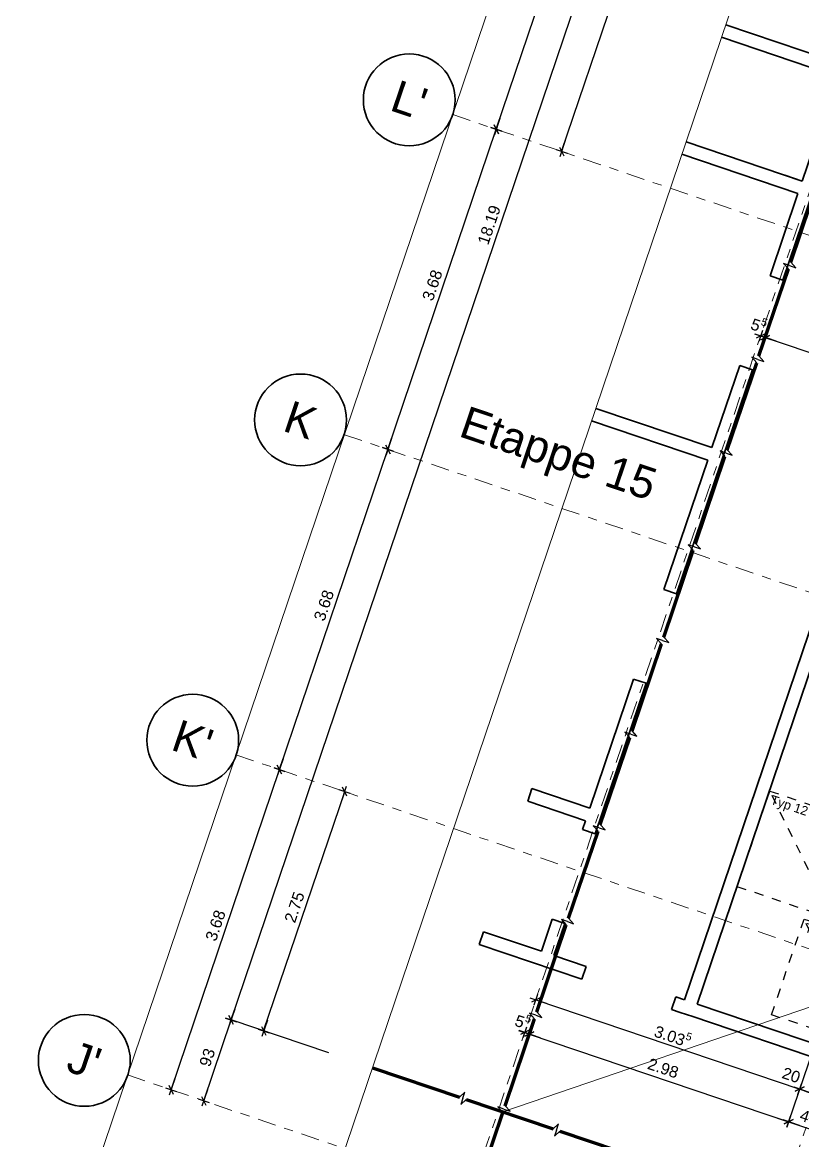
# Model space of a CAD drawing. Header units: metres. Extents: x 2661608 to 2661648.6, y 1209464.3 to 1209501.1.
# Drawn here: x 2661607.96 to 2661616.46, y 1209477.8 to 1209489.98 of the extents above; entities that cross this region are included whole.
import ezdxf

# ---------------------------------------------------------------- set-up
doc = ezdxf.new("R2010")
doc.units = ezdxf.units.M
doc.header["$PDMODE"] = 65
for name, pattern in [('AUSGEZOGEN', [0]), ('PHANTOM2_S8', [0.3, 0.2, -0.05, 0, -0.05]), ('VERDECKT2_S2', [0.025, 0, -0.025])]:
    doc.linetypes.add(name, pattern=pattern)
for name, color, linetype, lineweight in [('TB_639', 7, 'AUSGEZOGEN', 25), ('TB_641', 7, 'AUSGEZOGEN', 25), ('TB_643', 7, 'AUSGEZOGEN', 25), ('TB_645', 7, 'AUSGEZOGEN', 25), ('TB_649', 7, 'AUSGEZOGEN', 25), ('TB_650', 7, 'AUSGEZOGEN', 25)]:
    doc.layers.add(name, color=color, linetype=linetype, lineweight=lineweight)
doc.styles.add('ARIAL', font='arial.ttf')
doc.dimstyles.new('DIMSTYLE_3', dxfattribs={"dimtxt": 0.125, "dimasz": 0.125, "dimexe": 0, "dimexo": 0, "dimgap": 0.0625, "dimtad": 2, "dimdec": 3, "dimrnd": 0.005, "dimzin": 4, "dimdsep": 46, "dimtxsty": 'ARIAL', "dimblk1": 'ALL_ML_STRICH', "dimblk2": 'ALL_ML_STRICH', "dimsah": 1, "dimcen": 0, "dimclrd": 7, "dimclre": 7, "dimclrt": 7, "dimadec": 0, "dimazin": 0, "dimtfac": 1, "dimtdec": 0, "dimtix": 1, "dimtmove": 2, "dimatfit": 3, "dimfxl": 0, "dimtzin": 0, "dimlwd": 0, "dimlwe": 25, "dimarcsym": 0})
doc.dimstyles.new('DIMSTYLE_5', dxfattribs={"dimtxt": 0.125, "dimasz": 0.125, "dimexe": 0, "dimexo": 0, "dimgap": 0.0625, "dimtad": 2, "dimdec": 1, "dimlfac": 100, "dimrnd": 0.5, "dimzin": 4, "dimdsep": 46, "dimtxsty": 'ARIAL', "dimblk1": 'ALL_ML_STRICH', "dimblk2": 'ALL_ML_STRICH', "dimsah": 1, "dimcen": 0, "dimclrd": 7, "dimclre": 7, "dimclrt": 7, "dimadec": 0, "dimazin": 0, "dimtfac": 1, "dimtdec": 0, "dimtix": 1, "dimtmove": 2, "dimatfit": 3, "dimfxl": 0, "dimtvp": 1.2, "dimtzin": 0, "dimlwd": 0, "dimlwe": 25, "dimarcsym": 0})
doc.dimstyles.new('DIMSTYLE_6', dxfattribs={"dimtxt": 0.125, "dimasz": 0.125, "dimexe": 0, "dimexo": 0, "dimgap": 0.0625, "dimtad": 2, "dimrnd": 0.005, "dimzin": 4, "dimdsep": 46, "dimtxsty": 'ARIAL', "dimblk1": 'ALL_ML_STRICH', "dimblk2": 'ALL_ML_STRICH', "dimsah": 1, "dimcen": 0, "dimclrd": 7, "dimclre": 7, "dimclrt": 7, "dimadec": 0, "dimazin": 0, "dimtfac": 1, "dimtdec": 0, "dimtix": 1, "dimtmove": 2, "dimatfit": 3, "dimfxl": 0, "dimtzin": 0, "dimlwd": 0, "dimlwe": 25, "dimarcsym": 0})
doc.dimstyles.new('DIMSTYLE_7', dxfattribs={"dimtxt": 0.125, "dimasz": 0.125, "dimexe": 0, "dimexo": 0, "dimgap": 0.0625, "dimtad": 2, "dimrnd": 0.005, "dimzin": 4, "dimdsep": 46, "dimtxsty": 'ARIAL', "dimblk1": 'ALL_ML_STRICH', "dimblk2": 'ALL_ML_STRICH', "dimsah": 1, "dimcen": 0, "dimclrd": 7, "dimclre": 7, "dimclrt": 7, "dimadec": 0, "dimazin": 0, "dimtfac": 1, "dimtdec": 0, "dimtix": 1, "dimtmove": 2, "dimatfit": 3, "dimfxl": 0, "dimtzin": 0, "dimlwd": 0, "dimlwe": 25, "dimarcsym": 0})
doc.dimstyles.new('DIMSTYLE_9', dxfattribs={"dimtxt": 0.125, "dimasz": 0.125, "dimexe": 0, "dimexo": 0, "dimgap": 0.0625, "dimtad": 2, "dimdec": 1, "dimlfac": 100, "dimrnd": 0.5, "dimzin": 4, "dimdsep": 46, "dimtxsty": 'ARIAL', "dimblk1": 'ALL_ML_STRICH', "dimblk2": 'ALL_ML_STRICH', "dimsah": 1, "dimcen": 0, "dimclrd": 7, "dimclre": 7, "dimclrt": 7, "dimadec": 0, "dimazin": 0, "dimtfac": 1, "dimtdec": 0, "dimtix": 1, "dimtmove": 2, "dimatfit": 3, "dimfxl": 0, "dimtzin": 0, "dimlwd": 0, "dimlwe": 25, "dimarcsym": 0})

# ---------------------------------------------------------------- blocks, each defined once
blk = doc.blocks.new('COMPLEXOBJECT_6')
at = {"layer": 'TB_645', "color": 7, "linetype": 'VERDECKT2_S2', "lineweight": 25, "transparency": 33554687}
for p, q in [((2661617.138, 1209480.94), (2661617.491, 1209481.981)), ((2661617.491, 1209481.981), (2661618.533, 1209481.629)), ((2661618.18, 1209480.587), (2661617.491, 1209481.981)), ((2661615.745, 1209480.567), (2661616.098, 1209481.609)), ((2661616.098, 1209481.609), (2661617.14, 1209481.256)), ((2661616.787, 1209480.214), (2661616.098, 1209481.609)), ((2661618.533, 1209481.629), (2661618.18, 1209480.587)), ((2661617.14, 1209481.256), (2661616.787, 1209480.214)), ((2661617.151, 1209480.883), (2661616.921, 1209480.205)), ((2661618.18, 1209480.587), (2661617.138, 1209480.94)), ((2661617.807, 1209480.576), (2661617.13, 1209480.805)), ((2661616.787, 1209480.214), (2661615.745, 1209480.567)), ((2661617.5, 1209479.92), (2661617.73, 1209480.597)), ((2661617.511, 1209479.546), (2661617.864, 1209480.588)), ((2661617.864, 1209480.588), (2661618.906, 1209480.236)), ((2661618.553, 1209479.194), (2661617.864, 1209480.588)), ((2661616.118, 1209479.173), (2661616.471, 1209480.215)), ((2661616.471, 1209480.215), (2661617.513, 1209479.863)), ((2661617.16, 1209478.821), (2661616.471, 1209480.215)), ((2661616.844, 1209480.226), (2661617.521, 1209479.997)), ((2661618.906, 1209480.236), (2661618.553, 1209479.194)), ((2661617.513, 1209479.863), (2661617.16, 1209478.821)), ((2661618.553, 1209479.194), (2661617.511, 1209479.546)), ((2661617.16, 1209478.821), (2661616.118, 1209479.173))]:
    blk.add_line(p, q, dxfattribs=at)
at = {"layer": 'TB_645', "color": 7, "linetype": 'AUSGEZOGEN', "lineweight": 25, "transparency": 33554687}
for p, q in [((2661617.075, 1209480.908), (2661616.818, 1209480.151)), ((2661617.16, 1209480.879), (2661616.932, 1209480.207)), ((2661617.833, 1209480.652), (2661617.075, 1209480.908)), ((2661617.804, 1209480.566), (2661617.131, 1209480.794)), ((2661617.313, 1209480.426), (2661617.406, 1209480.701)), ((2661617.351, 1209480.414), (2661617.444, 1209480.688)), ((2661617.576, 1209479.894), (2661617.833, 1209480.652)), ((2661617.038, 1209480.519), (2661617.626, 1209480.321)), ((2661617.491, 1209479.923), (2661617.719, 1209480.595)), ((2661617.025, 1209480.482), (2661617.613, 1209480.283)), ((2661617.207, 1209480.114), (2661617.3, 1209480.389)), ((2661617.245, 1209480.101), (2661617.338, 1209480.376)), ((2661617.576, 1209479.894), (2661616.818, 1209480.151)), ((2661616.847, 1209480.236), (2661617.52, 1209480.008))]:
    blk.add_line(p, q, dxfattribs=at)
at = {"layer": 'TB_645', "color": 7, "linetype": 'AUSGEZOGEN', "lineweight": 18, "transparency": 33554687}
for q in [(2661617.576, 1209479.894), (2661618.91, 1209478.816)]:
    blk.add_line((2661617.491, 1209479.297), q, dxfattribs=at)
at = {"layer": 'TB_645', "color": 7, "linetype": 'AUSGEZOGEN', "lineweight": 25, "transparency": 33554687, "char_height": 0.1, "attachment_point": 7, "style": 'ARIAL'}
for s, insert, width, rotation in [('\\W0.98;Typ 12', (2661617.481, 1209481.816), 0.47747, 341.2953), ('\\W0.98;Typ 12', (2661616.088, 1209481.443), 0.47747, 341.2953), ('\\W0.98;Typ 12', (2661617.854, 1209480.423), 0.47747, 341.2953), ('\\W0.98;Typ 12', (2661616.461, 1209480.05), 0.47747, 341.2953), ('\\W1.01;RL7700SP08A400LC', (2661617.597, 1209479.299), 1.39534, 341.2952)]:
    blk.add_mtext(s, dxfattribs=dict(at, insert=insert, width=width, rotation=rotation))
blk = doc.blocks.new('ALL_ML_STRICH')
at = {"color": 0, "linetype": 'ByBlock', "lineweight": -2}
for p, q in [((-1, 0), (0.5, 0)), ((-0.3, -0.3), (0.3, 0.3)), ((0, -0.5), (0, 0.5))]:
    blk.add_line(p, q, dxfattribs=at)
blk = doc.blocks.new('*D23')
at = {"layer": 'DEFPOINTS', "color": 7, "linetype": 'AUSGEZOGEN', "lineweight": 25, "transparency": 16777216}
for p in [(2661617.072, 1209480.276), (2661613.609, 1209479.506), (2661613.551, 1209479.335)]:
    blk.add_point(p, dxfattribs=at)
at = {"layer": 'TB_649', "color": 7, "linetype": 'AUSGEZOGEN', "lineweight": -2, "transparency": 16777216}
for p, q in [((2661613.551, 1209479.335), (2661613.551, 1209479.335)), ((2661613.551, 1209479.335), (2661616.424, 1209478.363)), ((2661616.424, 1209478.363), (2661616.424, 1209478.363))]:
    blk.add_line(p, q, dxfattribs=at)
at = {"layer": 'TB_649', "color": 7, "linetype": 'AUSGEZOGEN', "lineweight": 25, "transparency": 16777216, "xscale": 0.125, "yscale": 0.125, "zscale": 0.125}
for p, rotation in [((2661613.551, 1209479.335), 161.2952432383827), ((2661616.424, 1209478.363), 341.2952432383828)]:
    blk.add_blockref('ALL_ML_STRICH', p, dxfattribs=dict(at, rotation=rotation))
at = {"layer": 'TB_649', "color": 7, "linetype": 'AUSGEZOGEN', "lineweight": 25, "transparency": 16777216, "insert": (2661615.045, 1209478.951), "char_height": 0.125, "width": 0.625, "attachment_point": 5, "rotation": 341.2952, "style": 'ARIAL'}
blk.add_mtext('\\A1;{\\A1;{3.03\\H0.082500;\\S5^ ;}}', dxfattribs=at)
blk = doc.blocks.new('*D24')
at = {"layer": 'DEFPOINTS', "color": 7, "linetype": 'AUSGEZOGEN', "lineweight": 25, "transparency": 16777216}
for p in [(2661617.072, 1209480.276), (2661617.145, 1209479.867), (2661616.424, 1209478.363)]:
    blk.add_point(p, dxfattribs=at)
at = {"layer": 'TB_649', "color": 7, "linetype": 'AUSGEZOGEN', "lineweight": -2, "transparency": 16777216}
for p, q in [((2661616.424, 1209478.363), (2661616.424, 1209478.363)), ((2661616.424, 1209478.363), (2661616.614, 1209478.299)), ((2661616.614, 1209478.299), (2661616.614, 1209478.299))]:
    blk.add_line(p, q, dxfattribs=at)
at = {"layer": 'TB_649', "color": 7, "linetype": 'AUSGEZOGEN', "lineweight": 25, "transparency": 16777216, "xscale": 0.125, "yscale": 0.125, "zscale": 0.125}
for p, rotation in [((2661616.424, 1209478.363), 161.2952432383827), ((2661616.614, 1209478.299), 341.2952432383828)]:
    blk.add_blockref('ALL_ML_STRICH', p, dxfattribs=dict(at, rotation=rotation))
at = {"layer": 'TB_649', "color": 7, "linetype": 'AUSGEZOGEN', "lineweight": 25, "transparency": 16777216, "insert": (2661616.332, 1209478.515), "char_height": 0.125, "width": 0.5, "attachment_point": 5, "rotation": 341.2952, "style": 'ARIAL'}
blk.add_mtext('\\A1;{\\A1;{20\\H0.082500;\\S^ ;}}', dxfattribs=at)
blk = doc.blocks.new('*D34')
at = {"layer": 'DEFPOINTS', "color": 7, "linetype": 'AUSGEZOGEN', "lineweight": 25, "transparency": 16777216}
for p in [(2661616.57, 1209488.253), (2661616.612, 1209488.208), (2661615.999, 1209486.564)]:
    blk.add_point(p, dxfattribs=at)
at = {"layer": 'TB_649', "color": 7, "linetype": 'AUSGEZOGEN', "lineweight": -2, "transparency": 16777216}
for p, q in [((2661615.999, 1209486.564), (2661615.999, 1209486.564)), ((2661615.999, 1209486.564), (2661616.049, 1209486.547)), ((2661616.049, 1209486.547), (2661616.049, 1209486.547))]:
    blk.add_line(p, q, dxfattribs=at)
at = {"layer": 'TB_649', "color": 7, "linetype": 'AUSGEZOGEN', "lineweight": 25, "transparency": 16777216, "xscale": 0.125, "yscale": 0.125, "zscale": 0.125}
for p, rotation in [((2661616.049, 1209486.547), 341.2952435380498), ((2661615.999, 1209486.564), 161.2952435380496)]:
    blk.add_blockref('ALL_ML_STRICH', p, dxfattribs=dict(at, rotation=rotation))
at = {"layer": 'TB_649', "color": 7, "linetype": 'AUSGEZOGEN', "lineweight": 25, "transparency": 16777216, "insert": (2661615.981, 1209486.691), "char_height": 0.125, "width": 0.375, "attachment_point": 5, "rotation": 341.2952, "style": 'ARIAL'}
blk.add_mtext('\\A1;{\\A1;{5\\H0.082500;\\S5^ ;}}', dxfattribs=at)
blk = doc.blocks.new('*D35')
at = {"layer": 'DEFPOINTS', "color": 7, "linetype": 'AUSGEZOGEN', "lineweight": 25, "transparency": 16777216}
for p in [(2661618.345, 1209488.713), (2661616.612, 1209488.208), (2661616.049, 1209486.547)]:
    blk.add_point(p, dxfattribs=at)
at = {"layer": 'TB_649', "color": 7, "linetype": 'AUSGEZOGEN', "lineweight": -2, "transparency": 16777216}
for p, q in [((2661616.049, 1209486.547), (2661616.049, 1209486.547)), ((2661616.049, 1209486.547), (2661617.451, 1209486.073)), ((2661617.451, 1209486.073), (2661617.451, 1209486.073))]:
    blk.add_line(p, q, dxfattribs=at)
at = {"layer": 'TB_649', "color": 7, "linetype": 'AUSGEZOGEN', "lineweight": 25, "transparency": 16777216, "xscale": 0.125, "yscale": 0.125, "zscale": 0.125}
for p, rotation in [((2661616.049, 1209486.547), 161.2952435380496), ((2661617.451, 1209486.073), 341.2952435380498)]:
    blk.add_blockref('ALL_ML_STRICH', p, dxfattribs=dict(at, rotation=rotation))
at = {"layer": 'TB_649', "color": 7, "linetype": 'AUSGEZOGEN', "lineweight": 25, "transparency": 16777216, "insert": (2661616.795, 1209486.416), "char_height": 0.125, "width": 0.5, "attachment_point": 5, "rotation": 341.2952, "style": 'ARIAL'}
blk.add_mtext('\\A1;{\\A1;{1.48\\H0.082500;\\S^ ;}}', dxfattribs=at)
blk = doc.blocks.new('*D102')
at = {"layer": 'DEFPOINTS', "color": 7, "linetype": 'AUSGEZOGEN', "lineweight": 25, "transparency": 16777216}
for p in [(2661610.916, 1209481.79), (2661609.581, 1209478.357), (2661610.142, 1209478.167)]:
    blk.add_point(p, dxfattribs=at)
at = {"layer": 'TB_649', "color": 7, "linetype": 'AUSGEZOGEN', "lineweight": -2, "transparency": 16777216}
for p, q in [((2661609.581, 1209478.357), (2661610.761, 1209481.842)), ((2661610.761, 1209481.842), (2661610.761, 1209481.842)), ((2661609.581, 1209478.357), (2661609.581, 1209478.357))]:
    blk.add_line(p, q, dxfattribs=at)
at = {"layer": 'TB_649', "color": 7, "linetype": 'AUSGEZOGEN', "lineweight": 25, "transparency": 16777216, "xscale": 0.125, "yscale": 0.125, "zscale": 0.125}
for p, rotation in [((2661610.761, 1209481.842), 71.29524323660247), ((2661609.581, 1209478.357), 251.2952432366025)]:
    blk.add_blockref('ALL_ML_STRICH', p, dxfattribs=dict(at, rotation=rotation))
at = {"layer": 'TB_649', "color": 7, "linetype": 'AUSGEZOGEN', "lineweight": 25, "transparency": 16777216, "insert": (2661610.065, 1209480.145), "char_height": 0.125, "width": 0.5, "attachment_point": 5, "rotation": 71.2952, "style": 'ARIAL'}
blk.add_mtext('\\A1;{\\A1;{3.68\\H0.082500;\\S^ ;}}', dxfattribs=at)
blk = doc.blocks.new('*D103')
at = {"layer": 'DEFPOINTS', "color": 7, "linetype": 'AUSGEZOGEN', "lineweight": 25, "transparency": 16777216}
for p in [(2661611.972, 1209485.317), (2661610.761, 1209481.842), (2661610.916, 1209481.79)]:
    blk.add_point(p, dxfattribs=at)
at = {"layer": 'TB_649', "color": 7, "linetype": 'AUSGEZOGEN', "lineweight": -2, "transparency": 16777216}
for p, q in [((2661610.761, 1209481.842), (2661611.941, 1209485.328)), ((2661611.941, 1209485.328), (2661611.941, 1209485.328)), ((2661610.761, 1209481.842), (2661610.761, 1209481.842))]:
    blk.add_line(p, q, dxfattribs=at)
at = {"layer": 'TB_649', "color": 7, "linetype": 'AUSGEZOGEN', "lineweight": 25, "transparency": 16777216, "xscale": 0.125, "yscale": 0.125, "zscale": 0.125}
for p, rotation in [((2661611.941, 1209485.328), 71.29524323660247), ((2661610.761, 1209481.842), 251.2952432366025)]:
    blk.add_blockref('ALL_ML_STRICH', p, dxfattribs=dict(at, rotation=rotation))
at = {"layer": 'TB_649', "color": 7, "linetype": 'AUSGEZOGEN', "lineweight": 25, "transparency": 16777216, "insert": (2661611.245, 1209483.63), "char_height": 0.125, "width": 0.5, "attachment_point": 5, "rotation": 71.2952, "style": 'ARIAL'}
blk.add_mtext('\\A1;{\\A1;{3.68\\H0.082500;\\S^ ;}}', dxfattribs=at)
blk = doc.blocks.new('*D104')
at = {"layer": 'DEFPOINTS', "color": 7, "linetype": 'AUSGEZOGEN', "lineweight": 25, "transparency": 16777216}
for p in [(2661613.082, 1209488.827), (2661611.941, 1209485.328), (2661611.972, 1209485.317)]:
    blk.add_point(p, dxfattribs=at)
at = {"layer": 'TB_649', "color": 7, "linetype": 'AUSGEZOGEN', "lineweight": -2, "transparency": 16777216}
for p, q in [((2661611.941, 1209485.328), (2661613.121, 1209488.814)), ((2661613.121, 1209488.814), (2661613.121, 1209488.814)), ((2661611.941, 1209485.328), (2661611.941, 1209485.328))]:
    blk.add_line(p, q, dxfattribs=at)
at = {"layer": 'TB_649', "color": 7, "linetype": 'AUSGEZOGEN', "lineweight": 25, "transparency": 16777216, "xscale": 0.125, "yscale": 0.125, "zscale": 0.125}
for p, rotation in [((2661613.121, 1209488.814), 71.29524323660247), ((2661611.941, 1209485.328), 251.2952432366025)]:
    blk.add_blockref('ALL_ML_STRICH', p, dxfattribs=dict(at, rotation=rotation))
at = {"layer": 'TB_649', "color": 7, "linetype": 'AUSGEZOGEN', "lineweight": 25, "transparency": 16777216, "insert": (2661612.425, 1209487.116), "char_height": 0.125, "width": 0.5, "attachment_point": 5, "rotation": 71.2952, "style": 'ARIAL'}
blk.add_mtext('\\A1;{\\A1;{3.68\\H0.082500;\\S^ ;}}', dxfattribs=at)
blk = doc.blocks.new('*D105')
at = {"layer": 'DEFPOINTS', "color": 7, "linetype": 'AUSGEZOGEN', "lineweight": 25, "transparency": 16777216}
for p in [(2661614.52, 1209492.173), (2661613.082, 1209488.827), (2661613.121, 1209488.814)]:
    blk.add_point(p, dxfattribs=at)
at = {"layer": 'TB_649', "color": 7, "linetype": 'AUSGEZOGEN', "lineweight": -2, "transparency": 16777216}
for p, q in [((2661613.121, 1209488.814), (2661614.285, 1209492.252)), ((2661614.285, 1209492.252), (2661614.285, 1209492.252)), ((2661613.121, 1209488.814), (2661613.121, 1209488.814))]:
    blk.add_line(p, q, dxfattribs=at)
at = {"layer": 'TB_649', "color": 7, "linetype": 'AUSGEZOGEN', "lineweight": 25, "transparency": 16777216, "xscale": 0.125, "yscale": 0.125, "zscale": 0.125}
for p, rotation in [((2661614.285, 1209492.252), 71.29524323660247), ((2661613.121, 1209488.814), 251.2952432366025)]:
    blk.add_blockref('ALL_ML_STRICH', p, dxfattribs=dict(at, rotation=rotation))
at = {"layer": 'TB_649', "color": 7, "linetype": 'AUSGEZOGEN', "lineweight": 25, "transparency": 16777216, "insert": (2661613.598, 1209490.578), "char_height": 0.125, "width": 0.5, "attachment_point": 5, "rotation": 71.2952, "style": 'ARIAL'}
blk.add_mtext('\\A1;{\\A1;{3.63\\H0.082500;\\S^ ;}}', dxfattribs=at)
blk = doc.blocks.new('*D108')
at = {"layer": 'DEFPOINTS', "color": 7, "linetype": 'AUSGEZOGEN', "lineweight": 25, "transparency": 16777216}
for p in [(2661611.773, 1209478.596), (2661609.936, 1209478.236), (2661610.975, 1209477.885)]:
    blk.add_point(p, dxfattribs=at)
at = {"layer": 'TB_649', "color": 7, "linetype": 'AUSGEZOGEN', "lineweight": -2, "transparency": 16777216}
for p, q in [((2661609.936, 1209478.236), (2661610.234, 1209479.117)), ((2661611.3, 1209478.757), (2661610.234, 1209479.117)), ((2661609.936, 1209478.236), (2661609.936, 1209478.236))]:
    blk.add_line(p, q, dxfattribs=at)
at = {"layer": 'TB_649', "color": 7, "linetype": 'AUSGEZOGEN', "lineweight": 25, "transparency": 16777216, "xscale": 0.125, "yscale": 0.125, "zscale": 0.125}
for p, rotation in [((2661610.234, 1209479.117), 71.29524324225346), ((2661609.936, 1209478.236), 251.2952432422534)]:
    blk.add_blockref('ALL_ML_STRICH', p, dxfattribs=dict(at, rotation=rotation))
at = {"layer": 'TB_649', "color": 7, "linetype": 'AUSGEZOGEN', "lineweight": 25, "transparency": 16777216, "insert": (2661609.975, 1209478.708), "char_height": 0.125, "width": 0.5, "attachment_point": 5, "rotation": 71.2952, "style": 'ARIAL'}
blk.add_mtext('\\A1;{\\A1;{93\\H0.082500;\\S^ ;}}', dxfattribs=at)
blk = doc.blocks.new('*D109')
at = {"layer": 'DEFPOINTS', "color": 7, "linetype": 'AUSGEZOGEN', "lineweight": 25, "transparency": 16777216}
for p in [(2661617.607, 1209495.826), (2661610.234, 1209479.117), (2661611.773, 1209478.596)]:
    blk.add_point(p, dxfattribs=at)
at = {"layer": 'TB_649', "color": 7, "linetype": 'AUSGEZOGEN', "lineweight": -2, "transparency": 16777216}
for p, q in [((2661610.234, 1209479.117), (2661616.068, 1209496.347)), ((2661616.068, 1209496.347), (2661616.068, 1209496.347)), ((2661611.3, 1209478.757), (2661610.234, 1209479.117))]:
    blk.add_line(p, q, dxfattribs=at)
at = {"layer": 'TB_649', "color": 7, "linetype": 'AUSGEZOGEN', "lineweight": 25, "transparency": 16777216, "xscale": 0.125, "yscale": 0.125, "zscale": 0.125}
for p, rotation in [((2661616.068, 1209496.347), 71.29524324225346), ((2661610.234, 1209479.117), 251.2952432422534)]:
    blk.add_blockref('ALL_ML_STRICH', p, dxfattribs=dict(at, rotation=rotation))
at = {"layer": 'TB_649', "color": 7, "linetype": 'AUSGEZOGEN', "lineweight": 25, "transparency": 16777216, "insert": (2661613.044, 1209487.773), "char_height": 0.125, "width": 0.625, "attachment_point": 5, "rotation": 71.2952, "style": 'ARIAL'}
blk.add_mtext('\\A1;{\\A1;{18.19\\H0.082500;\\S^ ;}}', dxfattribs=at)
blk = doc.blocks.new('*D110')
at = {"layer": 'DEFPOINTS', "color": 7, "linetype": 'AUSGEZOGEN', "lineweight": 25, "transparency": 16777216}
for p in [(2661616.1, 1209491.374), (2661613.82, 1209488.577), (2661613.832, 1209488.573)]:
    blk.add_point(p, dxfattribs=at)
at = {"layer": 'TB_649', "color": 7, "linetype": 'AUSGEZOGEN', "lineweight": -2, "transparency": 16777216}
for p, q in [((2661613.832, 1209488.573), (2661614.916, 1209491.775)), ((2661615.626, 1209491.534), (2661614.916, 1209491.775)), ((2661613.832, 1209488.573), (2661613.832, 1209488.573))]:
    blk.add_line(p, q, dxfattribs=at)
at = {"layer": 'TB_649', "color": 7, "linetype": 'AUSGEZOGEN', "lineweight": 25, "transparency": 16777216, "xscale": 0.125, "yscale": 0.125, "zscale": 0.125}
for p, rotation in [((2661614.916, 1209491.775), 71.29524323813092), ((2661613.832, 1209488.573), 251.2952432381309)]:
    blk.add_blockref('ALL_ML_STRICH', p, dxfattribs=dict(at, rotation=rotation))
at = {"layer": 'TB_649', "color": 7, "linetype": 'AUSGEZOGEN', "lineweight": 25, "transparency": 16777216, "insert": (2661614.268, 1209490.219), "char_height": 0.125, "width": 0.5, "attachment_point": 5, "rotation": 71.2952, "style": 'ARIAL'}
blk.add_mtext('\\A1;{\\A1;{3.38\\H0.082500;\\S^ ;}}', dxfattribs=at)
blk = doc.blocks.new('*D114')
at = {"layer": 'DEFPOINTS', "color": 7, "linetype": 'AUSGEZOGEN', "lineweight": 25, "transparency": 16777216}
for p in [(2661611.979, 1209481.43), (2661610.589, 1209478.997), (2661612.247, 1209478.436)]:
    blk.add_point(p, dxfattribs=at)
at = {"layer": 'TB_649', "color": 7, "linetype": 'AUSGEZOGEN', "lineweight": -2, "transparency": 16777216}
for p, q in [((2661610.589, 1209478.997), (2661611.471, 1209481.602)), ((2661611.471, 1209481.602), (2661611.471, 1209481.602)), ((2661610.589, 1209478.997), (2661610.589, 1209478.997))]:
    blk.add_line(p, q, dxfattribs=at)
at = {"layer": 'TB_649', "color": 7, "linetype": 'AUSGEZOGEN', "lineweight": 25, "transparency": 16777216, "xscale": 0.125, "yscale": 0.125, "zscale": 0.125}
for p, rotation in [((2661611.471, 1209481.602), 71.29524323469141), ((2661610.589, 1209478.997), 251.2952432346915)]:
    blk.add_blockref('ALL_ML_STRICH', p, dxfattribs=dict(at, rotation=rotation))
at = {"layer": 'TB_649', "color": 7, "linetype": 'AUSGEZOGEN', "lineweight": 25, "transparency": 16777216, "insert": (2661610.925, 1209480.344), "char_height": 0.125, "width": 0.5, "attachment_point": 5, "rotation": 71.2952, "style": 'ARIAL'}
blk.add_mtext('\\A1;{\\A1;{2.75\\H0.082500;\\S^ ;}}', dxfattribs=at)
blk = doc.blocks.new('*D125')
at = {"layer": 'DEFPOINTS', "color": 7, "linetype": 'AUSGEZOGEN', "lineweight": 25, "transparency": 16777216}
for p in [(2661613.591, 1209479.454), (2661613.642, 1209479.437), (2661613.431, 1209478.98)]:
    blk.add_point(p, dxfattribs=at)
at = {"layer": 'TB_649', "color": 7, "linetype": 'AUSGEZOGEN', "lineweight": -2, "transparency": 16777216}
for p, q in [((2661613.431, 1209478.98), (2661613.431, 1209478.98)), ((2661613.431, 1209478.98), (2661613.481, 1209478.963)), ((2661613.481, 1209478.963), (2661613.481, 1209478.963))]:
    blk.add_line(p, q, dxfattribs=at)
at = {"layer": 'TB_649', "color": 7, "linetype": 'AUSGEZOGEN', "lineweight": 25, "transparency": 16777216, "xscale": 0.125, "yscale": 0.125, "zscale": 0.125}
for p, rotation in [((2661613.481, 1209478.963), 341.2952431311741), ((2661613.431, 1209478.98), 161.2952431311741)]:
    blk.add_blockref('ALL_ML_STRICH', p, dxfattribs=dict(at, rotation=rotation))
at = {"layer": 'TB_649', "color": 7, "linetype": 'AUSGEZOGEN', "lineweight": 25, "transparency": 16777216, "insert": (2661613.413, 1209479.107), "char_height": 0.125, "width": 0.375, "attachment_point": 5, "rotation": 341.2952, "style": 'ARIAL'}
blk.add_mtext('\\A1;{\\A1;{5\\H0.082500;\\S5^ ;}}', dxfattribs=at)
blk = doc.blocks.new('*D126')
at = {"layer": 'DEFPOINTS', "color": 7, "linetype": 'AUSGEZOGEN', "lineweight": 25, "transparency": 16777216}
for p in [(2661617.072, 1209480.276), (2661613.642, 1209479.437), (2661613.481, 1209478.963)]:
    blk.add_point(p, dxfattribs=at)
at = {"layer": 'TB_649', "color": 7, "linetype": 'AUSGEZOGEN', "lineweight": -2, "transparency": 16777216}
for p, q in [((2661616.771, 1209479.387), (2661616.304, 1209478.008)), ((2661613.481, 1209478.963), (2661613.481, 1209478.963)), ((2661613.481, 1209478.963), (2661616.304, 1209478.008))]:
    blk.add_line(p, q, dxfattribs=at)
at = {"layer": 'TB_649', "color": 7, "linetype": 'AUSGEZOGEN', "lineweight": 25, "transparency": 16777216, "xscale": 0.125, "yscale": 0.125, "zscale": 0.125}
for p, rotation in [((2661613.481, 1209478.963), 161.2952431311741), ((2661616.304, 1209478.008), 341.2952431311741)]:
    blk.add_blockref('ALL_ML_STRICH', p, dxfattribs=dict(at, rotation=rotation))
at = {"layer": 'TB_649', "color": 7, "linetype": 'AUSGEZOGEN', "lineweight": 25, "transparency": 16777216, "insert": (2661614.938, 1209478.591), "char_height": 0.125, "width": 0.5, "attachment_point": 5, "rotation": 341.2952, "style": 'ARIAL'}
blk.add_mtext('\\A1;{\\A1;{2.98\\H0.082500;\\S^ ;}}', dxfattribs=at)
blk = doc.blocks.new('*D127')
at = {"layer": 'DEFPOINTS', "color": 7, "linetype": 'AUSGEZOGEN', "lineweight": 25, "transparency": 16777216}
for p in [(2661617.072, 1209480.276), (2661617.451, 1209480.148), (2661616.304, 1209478.008)]:
    blk.add_point(p, dxfattribs=at)
at = {"layer": 'TB_649', "color": 7, "linetype": 'AUSGEZOGEN', "lineweight": -2, "transparency": 16777216}
for p, q in [((2661616.771, 1209479.387), (2661616.304, 1209478.008)), ((2661617.15, 1209479.259), (2661616.683, 1209477.879)), ((2661616.304, 1209478.008), (2661616.683, 1209477.879))]:
    blk.add_line(p, q, dxfattribs=at)
at = {"layer": 'TB_649', "color": 7, "linetype": 'AUSGEZOGEN', "lineweight": 25, "transparency": 16777216, "xscale": 0.125, "yscale": 0.125, "zscale": 0.125}
for p, rotation in [((2661616.304, 1209478.008), 161.2952431311741), ((2661616.683, 1209477.879), 341.2952431311741)]:
    blk.add_blockref('ALL_ML_STRICH', p, dxfattribs=dict(at, rotation=rotation))
at = {"layer": 'TB_649', "color": 7, "linetype": 'AUSGEZOGEN', "lineweight": 25, "transparency": 16777216, "insert": (2661616.525, 1209478.054), "char_height": 0.125, "width": 0.5, "attachment_point": 5, "rotation": 341.2952, "style": 'ARIAL'}
blk.add_mtext('\\A1;{\\A1;{40\\H0.082500;\\S^ ;}}', dxfattribs=at)

msp = doc.modelspace()

# ---------------------------------------------------------------- linework, layer by layer
at = {"layer": 'TB_639', "color": 191, "linetype": 'AUSGEZOGEN', "lineweight": 13, "transparency": 33554687}
msp.add_line((2661611.1321, 1209476.7019), (2661618.0879, 1209497.2463), dxfattribs=at)
at = {"layer": 'TB_641', "color": 7, "linetype": 'AUSGEZOGEN', "lineweight": 35, "transparency": 33554687}
for p, q in [((2661616.8831, 1209489.5249), (2661615.6186, 1209489.953)), ((2661615.5721, 1209489.8157), (2661616.8366, 1209489.3875)), ((2661616.2395, 1209487.172), (2661617.0204, 1209489.4784)), ((2661616.8366, 1209489.3875), (2661616.4517, 1209488.2509)), ((2661616.4517, 1209488.2509), (2661616.8366, 1209489.3875)), ((2661618.345, 1209488.7132), (2661615.1701, 1209479.3361)), ((2661616.4517, 1209488.2509), (2661615.1872, 1209488.679)), ((2661615.3075, 1209479.2896), (2661618.4823, 1209488.6667)), ((2661615.1407, 1209488.5417), (2661616.4052, 1209488.1136)), ((2661616.4517, 1209488.2509), (2661616.2623, 1209488.3151)), ((2661616.4052, 1209488.1136), (2661616.1022, 1209487.2185)), ((2661616.1022, 1209487.2185), (2661616.2395, 1209487.172)), ((2661615.7719, 1209486.2429), (2661615.4688, 1209485.3478)), ((2661615.7719, 1209486.2429), (2661615.9092, 1209486.1964)), ((2661615.0834, 1209483.7574), (2661615.9092, 1209486.1964)), ((2661614.2043, 1209485.7759), (2661615.4688, 1209485.3478)), ((2661615.4223, 1209485.2105), (2661614.1578, 1209485.6386)), ((2661615.4223, 1209485.2105), (2661614.9461, 1209483.8039)), ((2661615.0834, 1209483.7574), (2661614.9461, 1209483.8039)), ((2661614.6158, 1209482.8283), (2661614.1395, 1209481.4217)), ((2661614.7531, 1209482.7818), (2661614.6158, 1209482.8283)), ((2661614.1983, 1209481.1432), (2661614.7531, 1209482.7818)), ((2661613.5097, 1209481.635), (2661613.4632, 1209481.4976)), ((2661614.1395, 1209481.4217), (2661613.5097, 1209481.635)), ((2661613.4632, 1209481.4976), (2661614.093, 1209481.2844)), ((2661614.093, 1209481.2844), (2661614.061, 1209481.1897)), ((2661614.1983, 1209481.1432), (2661614.061, 1209481.1897)), ((2661613.7307, 1209480.2141), (2661613.612, 1209479.8636)), ((2661613.868, 1209480.1676), (2661613.7307, 1209480.2141)), ((2661613.7494, 1209479.8171), (2661613.868, 1209480.1676)), ((2661612.9356, 1209479.9395), (2661612.9821, 1209480.0769)), ((2661613.612, 1209479.8636), (2661612.9821, 1209480.0769)), ((2661612.9356, 1209479.9395), (2661614.0533, 1209479.5611)), ((2661614.0998, 1209479.6984), (2661613.7494, 1209479.8171)), ((2661614.0533, 1209479.5611), (2661614.0998, 1209479.6984)), ((2661615.0289, 1209479.2308), (2661615.0754, 1209479.3681)), ((2661615.1701, 1209479.3361), (2661615.0754, 1209479.3681)), ((2661621.8004, 1209477.0912), (2661615.3075, 1209479.2896)), ((2661615.0289, 1209479.2308), (2661615.1236, 1209479.1987)), ((2661615.1236, 1209479.1987), (2661615.261, 1209479.1522)), ((2661615.261, 1209479.1522), (2661626.9374, 1209475.1989))]:
    msp.add_line(p, q, dxfattribs=at)
at = {"layer": 'TB_643', "color": 191, "linetype": 'AUSGEZOGEN', "lineweight": 13, "transparency": 33554687}
msp.add_line((2661607.9624, 1209475.1357), (2661616.5217, 1209500.416), dxfattribs=at)
at = {"layer": 'TB_643', "color": 7, "linetype": 'PHANTOM2_S8', "lineweight": 18, "transparency": 33554687}
for p, q in [((2661611.7006, 1209473.87), (2661620.5806, 1209500.0975)), ((2661614.7632, 1209472.8331), (2661623.6431, 1209499.0606)), ((2661612.6477, 1209488.974), (2661644.6767, 1209478.1298)), ((2661611.4676, 1209485.4884), (2661643.4966, 1209474.6442)), ((2661610.2874, 1209482.0027), (2661642.3164, 1209471.1585)), ((2661609.1073, 1209478.5171), (2661641.1363, 1209467.6729))]:
    msp.add_line(p, q, dxfattribs=at)
at = {"layer": 'TB_643', "color": 7, "linetype": 'AUSGEZOGEN', "lineweight": 35, "transparency": 33554687}
for centre in [(2661612.1741, 1209489.1344), (2661610.9909, 1209485.6498), (2661609.8169, 1209482.162), (2661608.6368, 1209478.6764)]:
    msp.add_circle(centre, 0.5, dxfattribs=at)
at = {"layer": 'TB_649', "color": 7, "linetype": 'AUSGEZOGEN', "lineweight": 18, "transparency": 33554687}
msp.add_line((2661613.1943, 1209478.1152), (2661641.4364, 1209487.7575), dxfattribs=at)
at = {"layer": 'TB_650', "color": 1, "linetype": 'AUSGEZOGEN', "lineweight": 70, "transparency": 33554687}
for p, q in [((2661616.3265, 1209487.3664), (2661616.6472, 1209488.3136)), ((2661615.981, 1209486.346), (2661616.3017, 1209487.2932)), ((2661615.6355, 1209485.3256), (2661615.9562, 1209486.2728)), ((2661615.29, 1209484.3053), (2661615.6107, 1209485.2524)), ((2661614.9446, 1209483.2849), (2661615.2653, 1209484.2321)), ((2661614.5991, 1209482.2645), (2661614.9198, 1209483.2117)), ((2661614.2536, 1209481.2441), (2661614.5743, 1209482.1913)), ((2661613.9082, 1209480.2238), (2661614.2288, 1209481.1709)), ((2661613.5627, 1209479.2034), (2661613.8834, 1209480.1506)), ((2661613.2172, 1209478.183), (2661613.5379, 1209479.1302)), ((2661611.7735, 1209478.5962), (2661612.7207, 1209478.2755)), ((2661612.7939, 1209478.2508), (2661613.7411, 1209477.9301)), ((2661612.8717, 1209477.1626), (2661613.1924, 1209478.1098)), ((2661613.8143, 1209477.9053), (2661614.7615, 1209477.5846))]:
    msp.add_line(p, q, dxfattribs=at)
at = {"layer": 'TB_650', "color": 1, "linetype": 'AUSGEZOGEN', "lineweight": 25, "transparency": 33554687}
for p, q in [((2661616.3141, 1209487.3298), (2661616.2478, 1209487.3522)), ((2661616.2478, 1209487.3522), (2661616.3017, 1209487.2932)), ((2661616.3141, 1209487.3298), (2661616.3804, 1209487.3073)), ((2661616.3804, 1209487.3073), (2661616.3265, 1209487.3664)), ((2661616.0349, 1209486.287), (2661615.981, 1209486.346)), ((2661615.9686, 1209486.3094), (2661615.9023, 1209486.3319)), ((2661615.9023, 1209486.3319), (2661615.9562, 1209486.2728)), ((2661615.9686, 1209486.3094), (2661616.0349, 1209486.287)), ((2661615.6231, 1209485.289), (2661615.5568, 1209485.3115)), ((2661615.5568, 1209485.3115), (2661615.6107, 1209485.2524)), ((2661615.6231, 1209485.289), (2661615.6894, 1209485.2666)), ((2661615.6894, 1209485.2666), (2661615.6355, 1209485.3256)), ((2661615.2777, 1209484.2687), (2661615.2113, 1209484.2911)), ((2661615.2113, 1209484.2911), (2661615.2653, 1209484.2321)), ((2661615.344, 1209484.2462), (2661615.29, 1209484.3053)), ((2661615.2777, 1209484.2687), (2661615.344, 1209484.2462)), ((2661614.9322, 1209483.2483), (2661614.8659, 1209483.2707)), ((2661614.8659, 1209483.2707), (2661614.9198, 1209483.2117)), ((2661614.9322, 1209483.2483), (2661614.9985, 1209483.2258)), ((2661614.9985, 1209483.2258), (2661614.9446, 1209483.2849)), ((2661614.5867, 1209482.2279), (2661614.5204, 1209482.2504)), ((2661614.5204, 1209482.2504), (2661614.5743, 1209482.1913)), ((2661614.5867, 1209482.2279), (2661614.653, 1209482.2055)), ((2661614.653, 1209482.2055), (2661614.5991, 1209482.2645)), ((2661614.2412, 1209481.2075), (2661614.1749, 1209481.23)), ((2661614.1749, 1209481.23), (2661614.2288, 1209481.1709)), ((2661614.3075, 1209481.1851), (2661614.2536, 1209481.2441)), ((2661614.2412, 1209481.2075), (2661614.3075, 1209481.1851)), ((2661613.8958, 1209480.1872), (2661613.8295, 1209480.2096)), ((2661613.8295, 1209480.2096), (2661613.8834, 1209480.1506)), ((2661613.8958, 1209480.1872), (2661613.9621, 1209480.1647)), ((2661613.9621, 1209480.1647), (2661613.9082, 1209480.2238)), ((2661613.5503, 1209479.1668), (2661613.484, 1209479.1892)), ((2661613.484, 1209479.1892), (2661613.5379, 1209479.1302)), ((2661613.5503, 1209479.1668), (2661613.6166, 1209479.1443)), ((2661613.6166, 1209479.1443), (2661613.5627, 1209479.2034)), ((2661612.7797, 1209478.3295), (2661612.7207, 1209478.2755)), ((2661612.7573, 1209478.2632), (2661612.7797, 1209478.3295)), ((2661612.7573, 1209478.2632), (2661612.7349, 1209478.1968)), ((2661612.7349, 1209478.1968), (2661612.7939, 1209478.2508)), ((2661613.2048, 1209478.1464), (2661613.1385, 1209478.1689)), ((2661613.1385, 1209478.1689), (2661613.1924, 1209478.1098)), ((2661613.2048, 1209478.1464), (2661613.2711, 1209478.124)), ((2661613.2711, 1209478.124), (2661613.2172, 1209478.183)), ((2661613.8001, 1209477.984), (2661613.7411, 1209477.9301)), ((2661613.7777, 1209477.9177), (2661613.8001, 1209477.984)), ((2661613.7777, 1209477.9177), (2661613.7552, 1209477.8514)), ((2661613.7552, 1209477.8514), (2661613.8143, 1209477.9053))]:
    msp.add_line(p, q, dxfattribs=at)

# ---------------------------------------------------------------- block references
at = {"layer": 'TB_645', "color": 7, "linetype": 'AUSGEZOGEN', "lineweight": 25, "transparency": 33554687}
msp.add_blockref('COMPLEXOBJECT_6', (0, 0), dxfattribs=at)

# ---------------------------------------------------------------- texts
at = {"layer": 'TB_643', "color": 7, "linetype": 'AUSGEZOGEN', "lineweight": 50, "transparency": 33554687, "char_height": 0.35, "attachment_point": 5, "rotation": 341.29524, "style": 'ARIAL'}
for s, insert, width in [("\\W0.99;L'", (2661612.1741, 1209489.1344), 0.541177), ('\\W0.99;K', (2661610.9909, 1209485.6498), 0.499323), ("\\W0.99;K'", (2661609.8169, 1209482.162), 0.593124), ("\\W0.99;J'", (2661608.6368, 1209478.6764), 0.510952)]:
    msp.add_mtext(s, dxfattribs=dict(at, insert=insert, width=width))
at = {"layer": 'TB_650', "color": 7, "linetype": 'AUSGEZOGEN', "lineweight": 18, "transparency": 33554687, "insert": (2661612.7382, 1209485.5923), "char_height": 0.35, "width": 2.413509, "attachment_point": 4, "rotation": 341.29524, "style": 'ARIAL'}
msp.add_mtext('\\W0.99;Etappe 15', dxfattribs=at)

# ---------------------------------------------------------------- dimensions: what is measured, and where the dimension line sits
at = {"layer": 'TB_649', "color": 7, "linetype": 'AUSGEZOGEN', "lineweight": 25, "transparency": 33554687}
for base, p1, p2, angle, dimstyle, picture, middle in [((2661616.0677, 1209496.3467), (2661611.2999, 1209478.7566), (2661616.0677, 1209496.3467), 71.29524, 'DIMSTYLE_7', '*D109', (2661613.0437, 1209487.7727)), ((2661614.2854, 1209492.252), (2661613.1213, 1209488.8137), (2661614.2854, 1209492.252), 71.29524, 'DIMSTYLE_7', '*D105', (2661613.5976, 1209490.5782)), ((2661614.9156, 1209491.7746), (2661613.8317, 1209488.5732), (2661615.626, 1209491.5341), 71.29524, 'DIMSTYLE_7', '*D110', (2661614.2679, 1209490.2191)), ((2661613.1213, 1209488.8137), (2661611.9412, 1209485.328), (2661613.1213, 1209488.8137), 71.29524, 'DIMSTYLE_7', '*D104', (2661612.4254, 1209487.1161)), ((2661617.4509, 1209486.0726), (2661616.0491, 1209486.5472), (2661617.4509, 1209486.0726), 341.29524, 'DIMSTYLE_6', '*D35', (2661616.7952, 1209486.4157)), ((2661616.0491, 1209486.5472), (2661615.9986, 1209486.5643), (2661616.0491, 1209486.5472), 341.29524, 'DIMSTYLE_5', '*D34', (2661615.9809, 1209486.6913)), ((2661611.9412, 1209485.328), (2661610.761, 1209481.8424), (2661611.9412, 1209485.328), 71.29524, 'DIMSTYLE_7', '*D103', (2661611.2453, 1209483.6304)), ((2661610.761, 1209481.8424), (2661609.5809, 1209478.3568), (2661610.761, 1209481.8424), 71.29524, 'DIMSTYLE_7', '*D102', (2661610.0651, 1209480.1448)), ((2661611.4714, 1209481.6019), (2661610.5895, 1209478.9971), (2661611.4714, 1209481.6019), 71.29524, 'DIMSTYLE_7', '*D114', (2661610.9246, 1209480.3444)), ((2661616.304, 1209478.0075), (2661613.4813, 1209478.9632), (2661616.7709, 1209479.3868), 341.29524, 'DIMSTYLE_7', '*D126', (2661614.9378, 1209478.5911)), ((2661616.4242, 1209478.3627), (2661613.5511, 1209479.3355), (2661616.4242, 1209478.3627), 341.29524, 'DIMSTYLE_3', '*D23', (2661615.0451, 1209478.9508)), ((2661616.6137, 1209478.2986), (2661616.4242, 1209478.3627), (2661616.6137, 1209478.2986), 341.29524, 'DIMSTYLE_5', '*D24', (2661616.3323, 1209478.5149)), ((2661616.6828, 1209477.8792), (2661616.7709, 1209479.3868), (2661617.1499, 1209479.2587), 341.29524, 'DIMSTYLE_5', '*D127', (2661616.525, 1209478.0537)), ((2661613.4813, 1209478.9632), (2661613.4308, 1209478.9803), (2661613.4813, 1209478.9632), 341.29524, 'DIMSTYLE_5', '*D125', (2661613.4132, 1209479.1073)), ((2661610.2343, 1209479.1174), (2661609.9361, 1209478.2365), (2661611.2999, 1209478.7566), 71.29524, 'DIMSTYLE_9', '*D108', (2661609.9747, 1209478.7084))]:
    dim = msp.add_linear_dim(base=base, p1=p1, p2=p2, angle=angle, dimstyle=dimstyle, override={"dimpost": '<>', "dimclrd": 7, "dimclre": 7, "dimclrt": 7, "dimlwd": 0, "dimlwe": 25}, dxfattribs=at)
    dim.commit()
    dim.dimension.update_dxf_attribs({"geometry": picture, "text_midpoint": middle, "dimtype": 160})

doc.saveas('drawing.dxf')
